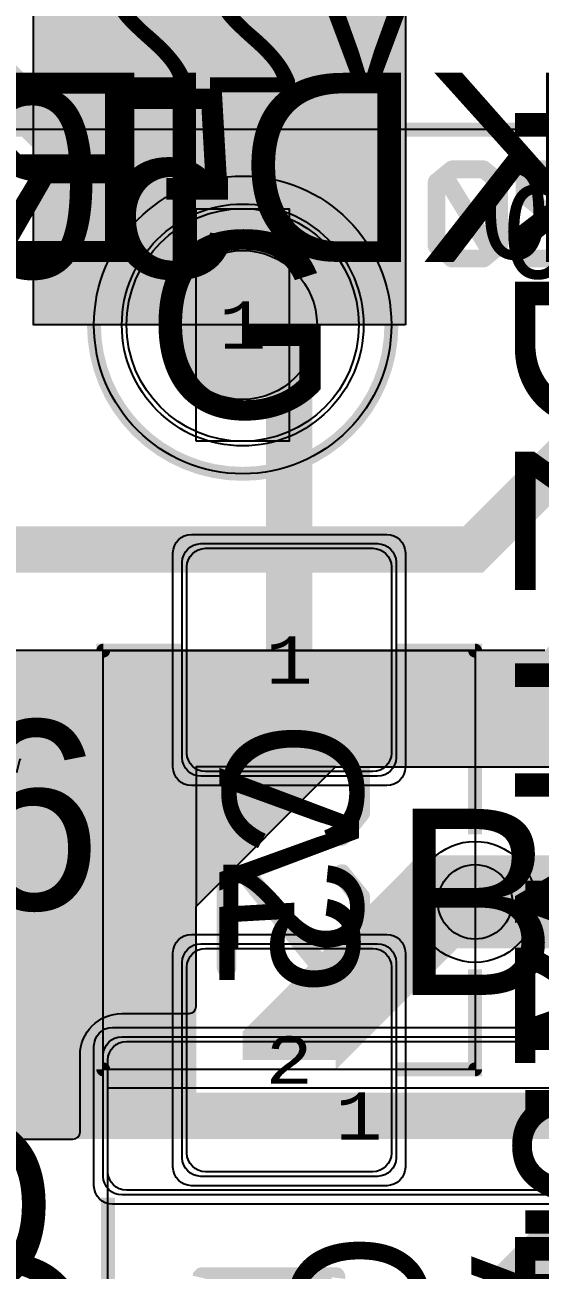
# Model space of a CAD drawing. Extents: x -18 to 179, y -60 to 172.
# Drawn here: x 67.66 to 73.2, y 80.34 to 93.72 of the extents above; entities that cross this region are included whole.
import ezdxf
from ezdxf.enums import TextEntityAlignment as Align

# ---------------------------------------------------------------- set-up
doc = ezdxf.new("R2010")
doc.units = 0
doc.header["$MEASUREMENT"] = 0
for name, color, linetype in [('ASSEMBLY_OUTLINES_BTM', 191, 'CONTINUOUS'), ('ASSEMBLY_OUTLINES_TOP', 102, 'CONTINUOUS'), ('ASSEMBLY_PART_NUMBERS_BTM', 191, 'CONTINUOUS'), ('ASSEMBLY_PART_NUMBERS_TOP', 102, 'CONTINUOUS'), ('ASSEMBLY_REF_DES_BTM', 191, 'CONTINUOUS'), ('ASSEMBLY_REF_DES_TOP', 102, 'CONTINUOUS'), ('DRILL_DRAWING', 21, 'CONTINUOUS'), ('GENERATED_SILKSCREEN_BTM', 255, 'CONTINUOUS'), ('GENERATED_SILKSCREEN_TOP', 140, 'CONTINUOUS'), ('PART_HOLES_LAYER_BOTTOM', 30, 'CONTINUOUS'), ('PART_HOLES_LAYER_TOP', 30, 'CONTINUOUS'), ('PART_PADS_LAYER_BOTTOM', 230, 'CONTINUOUS'), ('PART_PADS_LAYER_TOP', 150, 'CONTINUOUS'), ('PART_PADS_SMD_BTM', 230, 'CONTINUOUS'), ('PART_PADS_SMD_TOP', 150, 'CONTINUOUS'), ('PIN_NUMBERS_BTM', 8, 'CONTINUOUS'), ('PIN_NUMBERS_TOP', 8, 'CONTINUOUS'), ('PLACEMENT_OUTLINES_BTM', 222, 'CONTINUOUS'), ('PLACEMENT_OUTLINES_TOP', 130, 'CONTINUOUS'), ('PLANE_DATA_LAYER_BOTTOM', 230, 'CONTINUOUS'), ('PLANE_DATA_LAYER_TOP', 150, 'CONTINUOUS'), ('PLANE_SHAPES_LAYER_BOTTOM', 230, 'CONTINUOUS'), ('PLANE_SHAPES_LAYER_TOP', 150, 'CONTINUOUS'), ('SILKSCREEN_OUTLINES_BTM', 211, 'CONTINUOUS'), ('SILKSCREEN_OUTLINES_TOP', 150, 'CONTINUOUS'), ('SILKSCREEN_REF_DES_BTM', 211, 'CONTINUOUS'), ('SILKSCREEN_REF_DES_TOP', 150, 'CONTINUOUS'), ('SOLDERMASK_PADS_BTM', 102, 'CONTINUOUS'), ('SOLDERMASK_PADS_TOP', 102, 'CONTINUOUS'), ('SOLDERPASTE_PADS_BTM', 254, 'CONTINUOUS'), ('SOLDERPASTE_PADS_TOP', 254, 'CONTINUOUS'), ('TRACES_LAYER_BOTTOM', 230, 'CONTINUOUS'), ('TRACES_LAYER_TOP', 150, 'CONTINUOUS'), ('VIA_HOLES_LAYER_BOTTOM', 30, 'CONTINUOUS'), ('VIA_HOLES_LAYER_TOP', 30, 'CONTINUOUS'), ('VIA_PADS_LAYER_BOTTOM', 230, 'CONTINUOUS'), ('VIA_PADS_LAYER_TOP', 150, 'CONTINUOUS')]:
    doc.layers.add(name, color=color, linetype=linetype)
doc.styles.add('COURIER_NEW', font='COUR.TTF')
doc.styles.add('VERIBEST_GERBER_0', font='txt')

msp = doc.modelspace()

# ---------------------------------------------------------------- hatches: boundary and pattern name
at = {"layer": 'PART_HOLES_LAYER_BOTTOM'}
h = msp.add_hatch(color=256, dxfattribs=at)
edge = h.paths.add_edge_path()
edge.add_arc((70, 90.5), 0.8, 0, 360)
at = {"layer": 'PART_HOLES_LAYER_TOP'}
h = msp.add_hatch(color=256, dxfattribs=at)
edge = h.paths.add_edge_path()
edge.add_arc((70, 90.5), 0.8, 0, 360)
at = {"layer": 'PLANE_DATA_LAYER_BOTTOM'}
h = msp.add_hatch(color=256, dxfattribs=at)
h.paths.add_polyline_path([(71.75, 91.230342, -0.812871578), (71.603959, 91.199868, 0.795686012), (68.251524, 90.573021, -0.402042963), (68.17539, 90.5), (67.8262, 90.5, -0.414213562), (67.75, 90.5762), (67.750002, 111.46844), (67.750002, 111.468441, -0.198909956), (67.77232, 111.522322), (68.227678, 111.97768, -0.198913366), (68.28156, 111.999998), (71.21844, 111.999998, -0.198913366), (71.272322, 111.97768), (71.727682, 111.52232, -0.198909956), (71.75, 111.468439)], flags=0)
h.paths.add_polyline_path([(67.95, 95.75, -1), (71.55, 95.75, -1)], flags=0)
for points in [[(70, 90.5), (70.908708, 92.084063)], [(70, 90.5), (68.415937, 91.408708)]]:
    msp.add_hatch(color=256, dxfattribs=at).paths.add_polyline_path(points, is_closed=False, flags=0)
at = {"layer": 'PLANE_DATA_LAYER_TOP'}
msp.add_hatch(color=256, dxfattribs=at).paths.add_polyline_path([(80.5, 89.6738, 0.414213562), (80.4238, 89.75), (76.031561, 89.75, 0.198913366), (75.977679, 89.727682), (73.250002, 87.000002, -0.207684346), (73.249996, 87), (65.3262, 87, 0.414213562), (65.25, 86.9238), (65.25, 83.776345, 0.484594958), (65.343883, 83.702225, -0.484597151), (67.5, 82), (67.5, 81.999999), (67.5, 81.999998, -0.023832722), (67.492057, 81.833452, 0.023833251), (67.491711, 81.8262, 0.414213562), (67.567911, 81.75), (68.1738, 81.75, 0.414213562), (68.25, 81.8262), (68.25, 82.65, -0.414213562), (68.7, 83.1), (69.4238, 83.1, 0.414213562), (69.5, 83.1762), (69.5, 84.249996), (69.500002, 84.250002), (70.999998, 85.749998, -0.207684346), (71.000004, 85.75), (76.749996, 85.75, -0.207684346), (76.750002, 85.749998), (79.22768, 83.272318, 0.198913366), (79.281562, 83.25), (80.21844, 83.250002, 0.198913366), (80.272322, 83.27232), (80.47768, 83.477678, 0.198909956), (80.499998, 83.531559), (80.499998, 83.53156)], flags=0)
for points in [[(69, 82.6), (69, 83.1762)], [(68.75, 82), (68.1738, 82)]]:
    msp.add_hatch(color=256, dxfattribs=at).paths.add_polyline_path(points, is_closed=False, flags=0)
at = {"layer": 'PLANE_SHAPES_LAYER_BOTTOM'}
msp.add_hatch(color=256, dxfattribs=at).paths.add_polyline_path([(71.75, 90.5), (67.75, 90.5), (67.75, 111.5), (68.25, 112), (71.25, 112), (71.75, 111.5)], flags=0)
at = {"layer": 'PLANE_SHAPES_LAYER_TOP'}
msp.add_hatch(color=256, dxfattribs=at).paths.add_polyline_path([(69.5, 84.25), (71, 85.75), (69.5, 85.75)], flags=0)
at = {"layer": 'VIA_HOLES_LAYER_BOTTOM'}
h = msp.add_hatch(color=256, dxfattribs=at)
edge = h.paths.add_edge_path()
edge.add_arc((72.5, 84.3), 0.4, 0, 360)
at = {"layer": 'VIA_HOLES_LAYER_TOP'}
h = msp.add_hatch(color=256, dxfattribs=at)
edge = h.paths.add_edge_path()
edge.add_arc((72.5, 84.3), 0.4, 0, 360)

# ---------------------------------------------------------------- linework, layer by layer
at = {"layer": 'ASSEMBLY_OUTLINES_BTM'}
for points in [[(61.75, 92.6), (61.75, 97.9), (77.75, 97.9), (77.75, 92.6)], [(69.5, 89.25), (69.5, 91.75), (70.5, 91.75), (70.5, 89.25)], [(68.5, 82.5), (68.5, 87), (72.5, 87), (72.5, 82.5)]]:
    msp.add_lwpolyline(points, close=True, dxfattribs=at)
at = {"layer": 'ASSEMBLY_OUTLINES_BTM', "const_width": 0.2}
msp.add_lwpolyline([(68.75, 86.25), (72.25, 86.25)], dxfattribs=at)
at = {"layer": 'ASSEMBLY_OUTLINES_BTM'}
msp.add_circle((70, 90.5), 1.6, dxfattribs=at)
at = {"layer": 'ASSEMBLY_OUTLINES_TOP'}
msp.add_lwpolyline([(68.55, 76.2), (68.55, 82.3), (73.95, 82.3), (73.95, 76.2)], close=True, dxfattribs=at)
at = {"layer": 'GENERATED_SILKSCREEN_BTM', "const_width": 0.15}
msp.add_lwpolyline([(61.75, 92.6), (61.75, 97.9), (77.75, 97.9), (77.75, 92.6)], close=True, dxfattribs=at)
for points in [[(72.771, 92.052), (72.603, 92.189), (72.599, 92.19), (72.597, 92.191), (72.595, 92.192), (72.591, 92.193), (72.254, 92.193), (72.25, 92.192), (72.248, 92.191), (72.245, 92.19), (72.241, 92.189), (72.073, 92.052), (72.07, 92.047), (72.069, 92.043), (72.067, 92.04), (72.066, 92.036), (72.066, 91.35), (72.067, 91.347), (72.069, 91.34), (72.07, 91.338), (72.073, 91.334), (72.241, 91.197), (72.245, 91.196), (72.248, 91.195), (72.249, 91.194), (72.251, 91.193), (72.254, 91.193), (72.591, 91.193), (72.595, 91.194), (72.599, 91.195), (72.603, 91.197), (72.771, 91.334), (72.774, 91.336), (72.775, 91.337), (72.777, 91.34), (72.779, 91.347), (72.78, 91.35), (72.78, 92.036), (72.779, 92.04), (72.777, 92.043), (72.776, 92.047), (72.771, 92.052)], [(72.739, 92.026), (72.739, 91.36), (72.68, 91.31), (72.196, 92.099), (72.262, 92.152), (72.585, 92.152), (72.739, 92.026)], [(73.186, 92.189), (73.018, 92.052), (73.015, 92.047), (73.014, 92.043), (73.012, 92.04), (73.011, 92.036), (73.011, 91.899), (73.012, 91.895), (73.014, 91.889), (73.015, 91.884), (73.018, 91.882), (73.684, 91.341)], [(73.716, 91.367), (73.051, 91.909), (73.051, 92.026), (73.207, 92.152), (73.53, 92.152)], [(73.536, 92.193), (73.199, 92.193), (73.195, 92.192), (73.193, 92.191), (73.19, 92.19), (73.186, 92.189)], [(72.648, 91.284), (72.585, 91.234), (72.262, 91.234), (72.106, 91.36), (72.106, 92.026), (72.165, 92.073), (72.648, 91.284)], [(73.684, 91.234), (73.031, 91.234), (73.024, 91.232), (73.018, 91.228), (73.015, 91.221), (73.014, 91.213), (73.015, 91.206), (73.018, 91.199), (73.024, 91.195), (73.031, 91.193), (73.705, 91.193)], [(69.534, 80.266), (69.537, 80.2795), (69.5445, 80.287), (69.5535, 80.296), (69.564, 80.299), (71.004, 80.299), (71.016, 80.296), (71.0235, 80.2885), (71.028, 80.2795), (71.0295, 80.269), (71.028, 80.257)]]:
    msp.add_lwpolyline(points, dxfattribs=at)
msp.add_lwpolyline([(68.4, 90.5, -1), (71.6, 90.5, -1)], format="xyb", close=True, dxfattribs=at)
for points in [[(69.275, 86.999995), (68.500005, 86.999995), (68.500005, 82.500005), (69.275, 82.500005), (69.275, 82.499995), (68.5, 82.499995, -0.414213562), (68.499995, 82.5), (68.499995, 87, -0.414213562), (68.5, 87.000005), (69.275, 87.000005), (69.275, 86.999995)], [(72.500005, 85.025, 0.000003448), (72.499995, 85.025), (72.499995, 86.999995), (71.725, 86.999995), (71.725, 87.000005), (72.5, 87.000005, -0.414213562), (72.500005, 87), (72.500005, 85.025)], [(72.500005, 82.5, -0.414213562), (72.5, 82.499995), (71.725, 82.499995), (71.725, 82.500005), (72.499995, 82.500005), (72.499995, 83.575, 0.000003448), (72.500005, 83.575), (72.500005, 82.5)]]:
    msp.add_lwpolyline(points, format="xyb", dxfattribs=at)
at = {"layer": 'GENERATED_SILKSCREEN_TOP', "const_width": 0.15}
for points in [[(69.802, 85.782), (70.0075, 86.034), (70.012, 86.0415), (70.018, 86.043), (70.024, 86.046), (70.0315, 86.0475), (71.0605, 86.0475), (71.068, 86.046), (71.074, 86.043), (71.0785, 86.04), (71.08, 86.0385), (71.0845, 86.034), (71.29, 85.782), (71.2915, 85.7775), (71.293, 85.773), (71.2945, 85.7715), (71.296, 85.7655), (71.296, 85.26), (71.2945, 85.2525), (71.293, 85.2495), (71.2915, 85.245), (71.29, 85.2405), (71.0845, 84.987), (71.077, 84.981), (71.065, 84.978), (71.0575, 84.9795), (71.05, 84.9825), (71.0425, 84.987), (71.0365, 84.9945), (71.032, 85.002), (71.0305, 85.0095), (71.0305, 85.017), (71.035, 85.023), (71.2345, 85.2705), (71.2345, 85.755), (71.0455, 85.986), (70.0465, 85.986), (69.8575, 85.755), (69.8575, 85.2705), (70.057, 85.023), (70.0615, 85.017), (70.0615, 85.0095), (70.06, 85.002), (70.0555, 84.9945), (70.0495, 84.987), (70.042, 84.9825), (70.0345, 84.9795), (70.024, 84.978), (70.015, 84.981), (70.0075, 84.987), (69.802, 85.2405), (69.799, 85.2465), (69.7975, 85.248), (69.7975, 85.2525), (69.7975, 85.254), (69.796, 85.2555), (69.796, 85.26), (69.796, 85.7655), (69.7975, 85.7715), (69.799, 85.7775), (69.802, 85.782)], [(67.59525, 85.7585), (67.84725, 85.553), (67.85475, 85.5455), (67.85625, 85.5335), (67.85475, 85.5245), (67.85175, 85.517), (67.84725, 85.511), (67.83975, 85.505), (67.83225, 85.5005), (67.82475, 85.499), (67.81725, 85.499), (67.81125, 85.5035), (67.56525, 85.703)], [(67.57575, 85.7645), (67.58175, 85.763), (67.58325, 85.763), (67.58475, 85.7615), (67.58925, 85.76), (67.59525, 85.7585)], [(66.84825, 84.8975), (66.84825, 84.515), (67.07925, 84.326), (67.56375, 84.326), (67.79775, 84.515), (67.79775, 84.8975), (67.56375, 85.088), (67.07925, 85.088), (66.84825, 84.8975)], [(67.57575, 85.148), (67.58175, 85.1465), (67.58175, 85.145), (67.58475, 85.145), (67.58925, 85.1435), (67.59375, 85.142), (67.84725, 84.938), (67.84875, 84.9335), (67.85175, 84.932), (67.85325, 84.9305), (67.85325, 84.9275), (67.85625, 84.917), (67.85775, 84.9125), (67.85775, 84.5), (67.85625, 84.4925), (67.85325, 84.4865), (67.85175, 84.4805), (67.84725, 84.476), (67.59525, 84.2705), (67.58775, 84.2675), (67.58625, 84.266), (67.58325, 84.266), (67.58025, 84.2645)], [(71.29, 83.8245), (71.0845, 83.5725), (71.077, 83.568), (71.071, 83.5665), (71.0665, 83.5635), (71.0605, 83.562), (70.855, 83.562), (70.8505, 83.5635), (70.84, 83.5665), (70.8325, 83.568), (70.8295, 83.5725), (70.018, 84.5715), (69.8575, 84.5715), (69.8575, 83.592), (69.8545, 83.5815), (69.8485, 83.5725), (69.838, 83.568), (69.826, 83.5665), (69.8155, 83.568), (69.805, 83.5725), (69.799, 83.5815), (69.796, 83.592), (69.796, 84.603), (69.799, 84.615), (69.8065, 84.6225), (69.8155, 84.63), (69.826, 84.633), (70.0315, 84.633), (70.036, 84.6315), (70.0465, 84.6285), (70.051, 84.6255), (70.054, 84.6225), (70.057, 84.6195), (70.87, 83.622), (71.0455, 83.622), (71.2345, 83.856), (71.2345, 84.3405), (71.035, 84.585), (71.032, 84.5955), (71.0335, 84.6045), (71.038, 84.615), (71.047, 84.621), (71.0575, 84.627), (71.068, 84.6285), (71.077, 84.627), (71.0845, 84.6195), (71.29, 84.3675), (71.2915, 84.3615), (71.293, 84.357), (71.2945, 84.3555), (71.296, 84.3495), (71.296, 83.844), (71.2945, 83.838), (71.2945, 83.8365), (71.293, 83.835), (71.2915, 83.8305), (71.29, 83.8245)]]:
    msp.add_lwpolyline(points, dxfattribs=at)
msp.add_lwpolyline([(68.550005, 77.380492, 0.000011097), (68.549995, 77.380485), (68.549995, 81.119515, 0.000011097), (68.550005, 81.119508), (68.550005, 77.380492)], format="xyb", dxfattribs=at)
at = {"layer": 'PART_HOLES_LAYER_BOTTOM'}
msp.add_circle((70, 90.5), 0.8, dxfattribs=at)
at = {"layer": 'PART_HOLES_LAYER_TOP'}
msp.add_circle((70, 90.5), 0.8, dxfattribs=at)
at = {"layer": 'PART_PADS_LAYER_BOTTOM'}
msp.add_circle((70, 90.5), 1.25, dxfattribs=at)
at = {"layer": 'PART_PADS_LAYER_TOP'}
msp.add_circle((70, 90.5), 1.25, dxfattribs=at)
at = {"layer": 'PART_PADS_SMD_BTM'}
for points in [[(71.45, 88.15, -0.414213562), (71.65, 87.95), (71.65, 85.85, -0.414213562), (71.45, 85.65), (69.55, 85.65, -0.414213562), (69.35, 85.85), (69.35, 87.95, -0.414213562), (69.55, 88.15)], [(71.45, 83.85, -0.414213562), (71.65, 83.65), (71.65, 81.55, -0.414213562), (71.45, 81.35), (69.55, 81.35, -0.414213562), (69.35, 81.55), (69.35, 83.65, -0.414213562), (69.55, 83.85)]]:
    msp.add_lwpolyline(points, format="xyb", close=True, dxfattribs=at)
at = {"layer": 'PART_PADS_SMD_TOP'}
msp.add_lwpolyline([(68.5, 82.65, -0.414213562), (68.7, 82.85), (73.8, 82.85, -0.414213562), (74, 82.65), (74, 81.35, -0.414213562), (73.8, 81.15), (68.7, 81.15, -0.414213562), (68.5, 81.35)], format="xyb", close=True, dxfattribs=at)
at = {"layer": 'PLACEMENT_OUTLINES_BTM'}
for points in [[(61.75, 92.6), (61.75, 97.9), (77.75, 97.9), (77.75, 92.6)], [(68.5, 82.5), (68.5, 87), (72.5, 87), (72.5, 82.5)]]:
    msp.add_lwpolyline(points, close=True, dxfattribs=at)
msp.add_circle((70, 90.5), 1.6, dxfattribs=at)
at = {"layer": 'PLACEMENT_OUTLINES_TOP'}
msp.add_lwpolyline([(68.55, 76.2), (68.55, 82.3), (73.95, 82.3), (73.95, 76.2)], close=True, dxfattribs=at)
at = {"layer": 'PLANE_DATA_LAYER_BOTTOM', "const_width": 0.5}
for points in [[(70, 90.5), (70.908708, 92.084063)], [(70, 90.5), (68.415937, 91.408708)]]:
    msp.add_lwpolyline(points, dxfattribs=at)
at = {"layer": 'PLANE_DATA_LAYER_TOP'}
msp.add_lwpolyline([(73.249996, 87), (65.3262, 87, 0.414213562), (65.25, 86.9238), (65.25, 83.776345, 0.484594958), (65.343883, 83.702225, -0.484597151), (67.5, 82), (67.5, 81.999999), (67.5, 81.999998, -0.023832722), (67.492057, 81.833452, 0.023833251), (67.491711, 81.8262, 0.414213562), (67.567911, 81.75), (68.1738, 81.75, 0.414213562), (68.25, 81.8262), (68.25, 82.65, -0.414213562), (68.7, 83.1), (69.4238, 83.1, 0.414213562), (69.5, 83.1762), (69.5, 84.249996), (69.500002, 84.250002), (70.999998, 85.749998, -0.207684346), (71.000004, 85.75), (76.749996, 85.75, -0.207684346)], format="xyb", dxfattribs=at)
at = {"layer": 'PLANE_DATA_LAYER_TOP', "const_width": 0.5}
for points in [[(69, 82.6), (69, 83.1762)], [(65.75, 82), (67.563202, 82.217495)], [(68.75, 82), (68.1738, 82)]]:
    msp.add_lwpolyline(points, dxfattribs=at)
at = {"layer": 'PLANE_SHAPES_LAYER_BOTTOM'}
msp.add_lwpolyline([(71.75, 90.5), (67.75, 90.5), (67.75, 111.5), (68.25, 112), (71.25, 112), (71.75, 111.5)], close=True, dxfattribs=at)
at = {"layer": 'PLANE_SHAPES_LAYER_TOP'}
msp.add_lwpolyline([(69.5, 84.25), (71, 85.75), (69.5, 85.75)], close=True, dxfattribs=at)
for points in [[(65.25, 81.75), (69.5, 81.75), (65.25, 87), (69.5, 87)], [(69.5, 85.75), (76, 85.75), (69.5, 87), (76, 87)]]:
    msp.add_solid(points, dxfattribs=at)
at = {"layer": 'SILKSCREEN_OUTLINES_BTM'}
for points in [[(61.75, 92.6), (61.75, 97.9), (77.75, 97.9), (77.75, 92.6)], [(68.5, 82.5), (68.5, 87), (72.5, 87), (72.5, 82.5)]]:
    msp.add_lwpolyline(points, close=True, dxfattribs=at)
msp.add_circle((70, 90.5), 1.6, dxfattribs=at)
at = {"layer": 'SILKSCREEN_OUTLINES_TOP'}
msp.add_lwpolyline([(68.55, 76.2), (68.55, 82.3), (73.95, 82.3), (73.95, 76.2)], close=True, dxfattribs=at)
at = {"layer": 'SOLDERMASK_PADS_BTM'}
for points in [[(71.55, 88.25, -0.414213562), (71.75, 88.05), (71.75, 85.75, -0.414213562), (71.55, 85.55), (69.45, 85.55, -0.414213562), (69.25, 85.75), (69.25, 88.05, -0.414213562), (69.45, 88.25)], [(71.55, 83.95, -0.414213562), (71.75, 83.75), (71.75, 81.45, -0.414213562), (71.55, 81.25), (69.45, 81.25, -0.414213562), (69.25, 81.45), (69.25, 83.75, -0.414213562), (69.45, 83.95)]]:
    msp.add_lwpolyline(points, format="xyb", close=True, dxfattribs=at)
msp.add_circle((70, 90.5), 1.3, dxfattribs=at)
at = {"layer": 'SOLDERMASK_PADS_TOP'}
msp.add_lwpolyline([(68.4, 82.75, -0.414213562), (68.6, 82.95), (73.9, 82.95, -0.414213562), (74.1, 82.75), (74.1, 81.25, -0.414213562), (73.9, 81.05), (68.6, 81.05, -0.414213562), (68.4, 81.25)], format="xyb", close=True, dxfattribs=at)
msp.add_circle((70, 90.5), 1.3, dxfattribs=at)
at = {"layer": 'SOLDERPASTE_PADS_BTM'}
for points in [[(71.4, 88.1, -0.414213562), (71.6, 87.9), (71.6, 85.9, -0.414213562), (71.4, 85.7), (69.6, 85.7, -0.414213562), (69.4, 85.9), (69.4, 87.9, -0.414213562), (69.6, 88.1)], [(71.4, 83.8, -0.414213562), (71.6, 83.6), (71.6, 81.6, -0.414213562), (71.4, 81.4), (69.6, 81.4, -0.414213562), (69.4, 81.6), (69.4, 83.6, -0.414213562), (69.6, 83.8)]]:
    msp.add_lwpolyline(points, format="xyb", close=True, dxfattribs=at)
at = {"layer": 'SOLDERPASTE_PADS_TOP'}
msp.add_lwpolyline([(68.55, 82.6, -0.414213562), (68.75, 82.8), (73.75, 82.8, -0.414213562), (73.95, 82.6), (73.95, 81.4, -0.414213562), (73.75, 81.2), (68.75, 81.2, -0.414213562), (68.55, 81.4)], format="xyb", close=True, dxfattribs=at)
at = {"layer": 'TRACES_LAYER_BOTTOM'}
for points, const_width in [([(70.5, 86.9), (70.5, 90), (70, 90.5)], 0.5), ([(74.5, 87.35), (74.5, 81.798603), (69.370698, 76.669301)], 0.5), ([(72.5, 84.3), (72.1, 84.3), (70.5, 82.7), (70.5, 82.6)], 1)]:
    msp.add_lwpolyline(points, dxfattribs=dict(at, const_width=const_width))
at = {"layer": 'TRACES_LAYER_TOP'}
for points, const_width in [([(70, 90.5), (67.203339, 93.296661), (50.710362, 93.296661), (48, 90.586299), (48, 89.7)], 0.5), ([(65, 90.5), (67.412216, 88.087784), (72.481088, 88.087784), (75.868304, 91.475), (77.5, 91.475)], 0.5), ([(78.1, 80.5), (77.180761, 81.419239), (77.180761, 82.698849), (75.57961, 84.3), (72.5, 84.3)], 1), ([(65.75, 82), (71.25, 82)], 0.5), ([(76, 79.775), (75.85, 79.775), (75.234834, 80.390166), (75.234834, 81.040166), (74.275, 82), (71.25, 82)], 0.5)]:
    msp.add_lwpolyline(points, dxfattribs=dict(at, const_width=const_width))
at = {"layer": 'VIA_HOLES_LAYER_BOTTOM'}
msp.add_circle((72.5, 84.3), 0.4, dxfattribs=at)
at = {"layer": 'VIA_HOLES_LAYER_TOP'}
msp.add_circle((72.5, 84.3), 0.4, dxfattribs=at)
at = {"layer": 'VIA_PADS_LAYER_BOTTOM'}
msp.add_circle((72.5, 84.3), 0.65, dxfattribs=at)
at = {"layer": 'VIA_PADS_LAYER_TOP'}
msp.add_circle((72.5, 84.3), 0.65, dxfattribs=at)

# ---------------------------------------------------------------- texts
at = {"layer": 'ASSEMBLY_PART_NUMBERS_BTM', "style": 'VERIBEST_GERBER_0', "text_generation_flag": 2}
for s, p in [('IRGP30B120KD-EP', (69.75, 93.21)), ('IRGP30B120KD-EP', (89.75, 93.21)), ('5010', (70, 93.04))]:
    msp.add_text(s, height=2.032, dxfattribs=at).set_placement(p, align=Align.TOP_LEFT)
msp.add_text('MURS160-13-F', height=2.032, rotation=90, dxfattribs=at).set_placement((73.04, 84.75), align=Align.TOP_LEFT)
at = {"layer": 'ASSEMBLY_PART_NUMBERS_TOP', "style": 'VERIBEST_GERBER_0'}
msp.add_text('KDZTR20B', height=2.032, rotation=270, dxfattribs=at).set_placement((74.96, 93), align=Align.TOP_LEFT)
for s, p in [('GRM1885C1H100JA01D', (37.5, 82.04)), ('GRM188R71H104KA93D', (37.5, 80.54))]:
    msp.add_text(s, height=2.032, dxfattribs=at).set_placement(p, align=Align.TOP_LEFT)
at = {"layer": 'ASSEMBLY_REF_DES_BTM', "style": 'VERIBEST_GERBER_0', "text_generation_flag": 2}
for s, height, p in [('V22', 1.5, (72, 94.5)), ('TP20', 1, (76, 92))]:
    msp.add_text(s, height=height, dxfattribs=at).set_placement(p, align=Align.TOP_LEFT)
msp.add_text('V5', height=1.5, rotation=90, dxfattribs=at).set_placement((69.75, 85.75), align=Align.TOP_LEFT)
at = {"layer": 'ASSEMBLY_REF_DES_TOP', "style": 'VERIBEST_GERBER_0'}
msp.add_text('TP6', height=2.032, dxfattribs=at).set_placement((63.5, 86.25), align=Align.TOP_LEFT)
msp.add_text('C2', height=1.5, rotation=270, dxfattribs=at).set_placement((72, 80.75), align=Align.TOP_LEFT)
at = {"layer": 'DRILL_DRAWING', "style": 'VERIBEST_GERBER_0'}
for s, p in [('G', (70, 90.5)), ('B', (72.5, 84.3))]:
    msp.add_text(s, height=2, dxfattribs=at).set_placement(p, align=Align.MIDDLE_CENTER)
at = {"layer": 'PIN_NUMBERS_BTM', "style": 'COURIER_NEW'}
for s, p in [('1', (70, 90.5)), ('1', (70.5, 86.9)), ('2', (70.5, 82.6)), ('1', (71.25, 82))]:
    msp.add_text(s, height=0.508, dxfattribs=at).set_placement(p, align=Align.MIDDLE_CENTER)
at = {"layer": 'PIN_NUMBERS_TOP', "style": 'COURIER_NEW'}
for s, p in [('1', (70, 90.5)), ('1', (70.5, 86.9)), ('2', (70.5, 82.6)), ('1', (71.25, 82))]:
    msp.add_text(s, height=0.508, dxfattribs=at).set_placement(p, align=Align.MIDDLE_CENTER)
at = {"layer": 'SILKSCREEN_REF_DES_BTM', "style": 'VERIBEST_GERBER_0', "text_generation_flag": 2}
msp.add_text('TP20', height=1, dxfattribs=at).set_placement((75.75, 92.21), align=Align.TOP_LEFT)
msp.add_text('V5', height=1.5, rotation=90, dxfattribs=at).set_placement((72.46, 80.5), align=Align.TOP_LEFT)
at = {"layer": 'SILKSCREEN_REF_DES_TOP', "style": 'VERIBEST_GERBER_0'}
msp.add_text('C2', height=1.5, rotation=270, dxfattribs=at).set_placement((71.29, 86.25), align=Align.TOP_LEFT)

doc.saveas('drawing.dxf')
